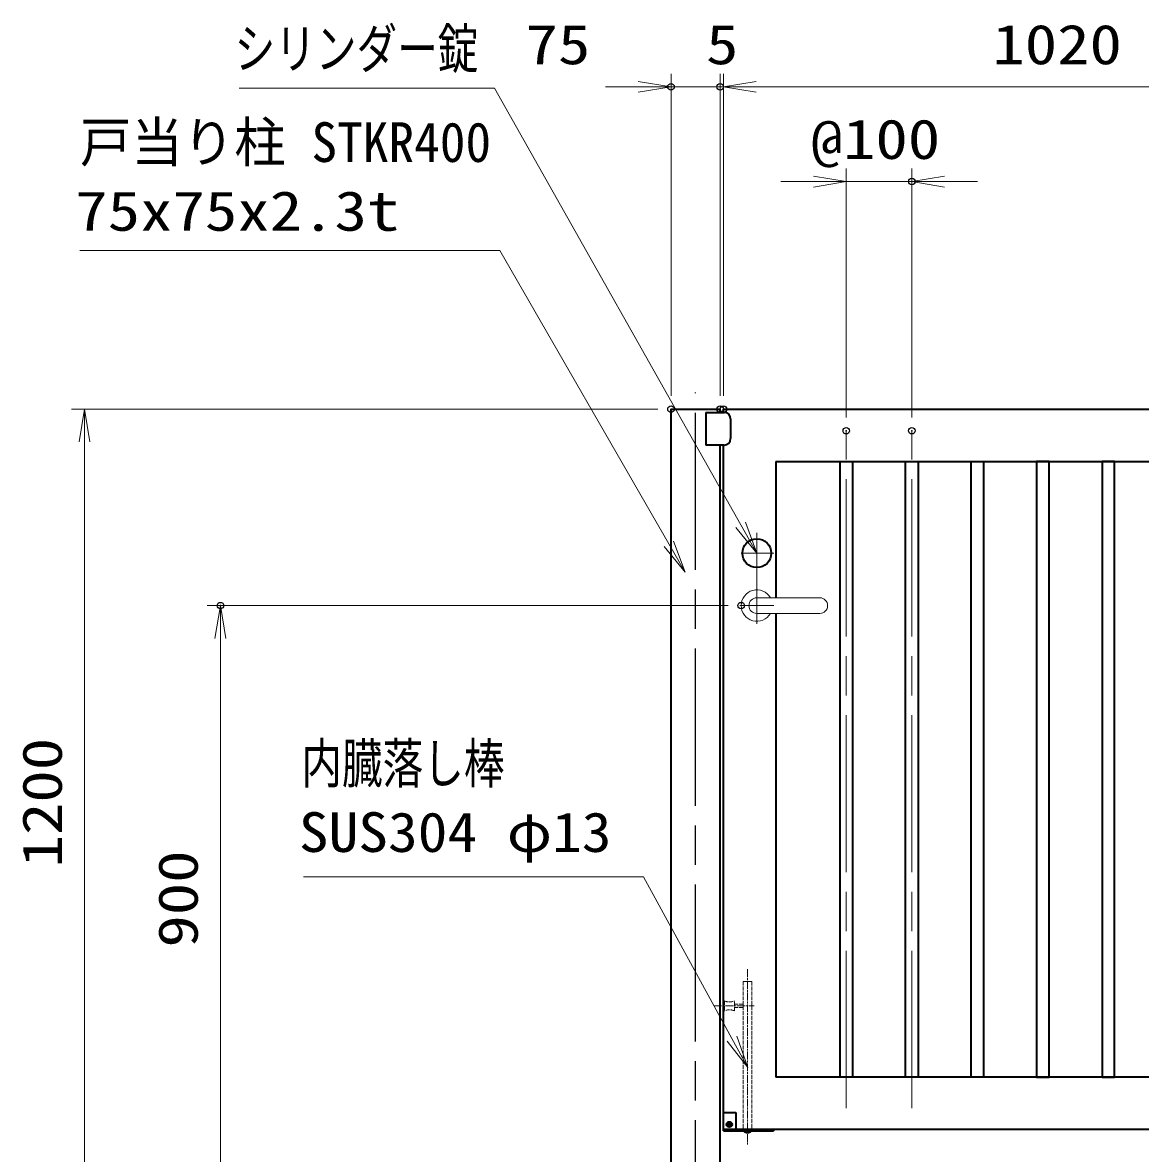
# Model space of a CAD drawing. Units: millimetres at full size. Extents: x -5940 to 5940, y -4200 to 4200.
# Drawn here: x -3051 to -1345, y -1435 to 291 of the extents above; entities that cross this region are included whole.
import ezdxf
from ezdxf.enums import TextEntityAlignment as Align

# ---------------------------------------------------------------- set-up
doc = ezdxf.new("R2010")
doc.units = ezdxf.units.MM
doc.header["$LTSCALE"] = 20
doc.header["$PDMODE"] = 32
doc.header["$PDSIZE"] = 10
doc.linetypes.add('DASHED', pattern=[7.5, 6, -1.5])
doc.linetypes.add('USER1', pattern=[18, 12, -1.5, 3, -1.5])
for name, color, linetype, lineweight in [('0-1_軸線', 200, 'USER1', 15), ('0-2_隠れ線', 140, 'DASHED', 18), ('0-3_外形線', 7, 'Continuous', 35), ('0-4_寸法線', 4, 'Continuous', 18), ('0-5_0', 7, 'Continuous', 18), ('0-A_2', 7, 'Continuous', 18), ('0-B_中心線', 6, 'USER1', 25)]:
    doc.layers.add(name, color=color, linetype=linetype, lineweight=lineweight)
doc.layers.add('0-6_Defpoints', color=7, linetype='Continuous')
doc.styles.add('ＭＳ ゴシック', font='')
doc.styles.get('ＭＳ ゴシック').set_extended_font_data('MS Gothic')

# ---------------------------------------------------------------- blocks, each defined once
blk = doc.blocks.new('_Open')
at = {"layer": '0-5_0'}
blk.add_line((-20, 3.333), (0, 0), dxfattribs=at)
blk.add_lwpolyline([(-20, -3.333), (0, 0), (-20, 0)], dxfattribs=at)
blk = doc.blocks.new('S30')
at = {"layer": '0-4_寸法線'}
for points in [[(-13409420.2, 54990594.4), (-13396600, 54990594.4), (-13391449, 54981638.1), (-13390950.5, 54980771.2)], [(-13391593.5, 54981555), (-13390950.5, 54980771.2), (-13391304.6, 54981721.2)]]:
    blk.add_lwpolyline(points, dxfattribs=at)
at = {"layer": '0-4_寸法線', "color": 254, "style": 'ＭＳ ゴシック'}
for s, width, p in [('戸当り柱 STKR400', 0.95, (-13409420.2, 54992933.8)), ('75x75x2.3t', 1.2, (-13409564.2, 54990833.8))]:
    blk.add_text(s, height=1212, dxfattribs=dict(at, width=width)).set_placement(p, align=Align.BOTTOM_LEFT)
blk = doc.blocks.new('S33')
at = {"layer": '0-4_寸法線'}
for points in [[(-13404565.7, 54995550.9), (-13396766.3, 54995550.9), (-13389251.5, 54982223.5), (-13388760.3, 54981352.4)], [(-13389396.7, 54982141.6), (-13388760.3, 54981352.4), (-13389106.3, 54982305.3)]]:
    blk.add_lwpolyline(points, dxfattribs=at)
at = {"layer": '0-4_寸法線', "color": 254, "style": 'ＭＳ ゴシック', "width": 0.75}
blk.add_text('シリンダー錠', height=1212, dxfattribs=at).set_placement((-13404700.1, 54995790.2), align=Align.BOTTOM_LEFT)
blk = doc.blocks.new('_DOTSMALL')
at = {"layer": '0-5_0'}
blk.add_line((-1.25, 0), (1.25, 0), dxfattribs=at)
blk = doc.blocks.new('shgtdhgjhhggf')
at = {"layer": '0-1_軸線'}
for p, q in [((734, 4902.9), (734, -448.4)), ((-296.3, 3780), (934.3, 3780)), ((180, 160), (87.6, 160)), ((180, 160), (180, 252.4)), ((180, 160), (272.4, 160)), ((180, 160), (180, 67.6))]:
    blk.add_line(p, q, dxfattribs=at)
at = {"layer": '0-2_隠れ線'}
for p, q in [((604, 4520), (864, 4520)), ((604, 4520), (604, 40)), ((864, 4520), (864, 40)), ((34, 3930), (34, 3630)), ((334, 3630), (334, 3930)), ((334, 3830), (604, 3830)), ((334, 3730), (604, 3730))]:
    blk.add_line(p, q, dxfattribs=at)
for centre, radius, start, end in [((184, 4290), 390, 247.38014, 292.61986), ((184, 3270), 390, 67.38014, 112.61986), ((734, 40), 130, 180, 217.97987), ((734, 40), 130, 322.02013, 0)]:
    blk.add_arc(centre, radius, start, end, dxfattribs=at)
at = {"layer": '0-3_外形線'}
for p, q in [((0, 520), (380, 520)), ((380, 520), (380, -40)), ((132, 166.2), (173.8, 166.2)), ((132, 166.2), (132, 153.8)), ((132, 153.8), (173.8, 153.8)), ((186.2, 208), (173.8, 208)), ((173.8, 208), (173.8, 166.2)), ((173.8, 153.8), (173.8, 112)), ((186.2, 112), (173.8, 112)), ((186.2, 208), (186.2, 166.2)), ((186.2, 166.2), (228, 166.2)), ((186.2, 153.8), (186.2, 112)), ((186.2, 153.8), (228, 153.8)), ((228, 166.2), (228, 153.8)), ((0, -40), (1504, -40))]:
    blk.add_line(p, q, dxfattribs=at)
blk.add_circle((180, 160), 84, dxfattribs=at)
for centre, radius, start, end in [((1504, 0), 40, 270, 0), ((734, 40), 130, 217.97987, 322.02013)]:
    blk.add_arc(centre, radius, start, end, dxfattribs=at)
blk = doc.blocks.new('S43')
at = {"layer": '0-4_寸法線'}
for points in [[(-13402595.4, 54971470.9), (-13392225, 54971470.9), (-13389520.3, 54966531.1), (-13389040, 54965654)], [(-13389666.5, 54966451.1), (-13389040, 54965654), (-13389374.1, 54966611.1)]]:
    blk.add_lwpolyline(points, dxfattribs=at)
at = {"layer": '0-4_寸法線', "color": 254, "style": 'ＭＳ ゴシック'}
for s, width, p in [('内臓落し棒', 0.75, (-13402662.6, 54973967.8)), ('SUS304 φ13', 1.1, (-13402739.4, 54971867.8))]:
    blk.add_text(s, height=1212, dxfattribs=dict(at, width=width)).set_placement(p, align=Align.BOTTOM_LEFT)

msp = doc.modelspace()

# ---------------------------------------------------------------- linework, layer by layer
at = {"layer": '0-1_軸線'}
for p, q in [((-1793.52, -1366.17), (-1793.52, -332.17)), ((-1693.52, -1366.17), (-1693.52, -332.17)), ((-1930.02, -627.17), (-1930.02, -488.17)), ((-1954.02, -519.17), (-1904.02, -519.17)), ((-1956.02, -599.17), (-1904.02, -599.17))]:
    msp.add_line(p, q, dxfattribs=at)
at = {"layer": '0-3_外形線'}
for p, q in [((-2061.02, -1583.17), (-2061.02, -299.17)), ((-2061.02, -299.17), (-1986.02, -299.17)), ((-2008.02, -304.17), (-1980.02, -304.17)), ((-2008.02, -304.17), (-2008.02, -354.17)), ((-1986.02, -304.17), (-1986.02, -299.17)), ((-1981.02, -299.17), (-961.02, -299.17)), ((-1981.02, -304.17), (-1981.02, -299.17)), ((-1970.02, -314.17), (-1970.02, -344.17)), ((-1980.02, -354.17), (-2008.02, -354.17)), ((-1986.02, -1583.17), (-1986.02, -354.17)), ((-1981.02, -1401.17), (-1981.02, -354.17)), ((-1901.02, -379.17), (-1086.02, -379.17)), ((-1901.02, -379.17), (-1901.02, -587.17)), ((-1901.02, -611.17), (-1901.02, -1319.17)), ((-1086.02, -1319.17), (-1901.02, -1319.17)), ((-961.02, -1399.17), (-1981.02, -1399.17))]:
    msp.add_line(p, q, dxfattribs=at)
for points in [[(-1784.02, -1319.17), (-1803.02, -1319.17), (-1803.02, -379.17), (-1784.02, -379.17)], [(-1684.02, -1319.17), (-1703.02, -1319.17), (-1703.02, -379.17), (-1684.02, -379.17)], [(-1584.02, -1319.17), (-1603.02, -1319.17), (-1603.02, -379.17), (-1584.02, -379.17)], [(-1503.02, -1319.17), (-1484.02, -1319.17), (-1484.02, -379.17), (-1503.02, -379.17)], [(-1403.02, -1319.17), (-1384.02, -1319.17), (-1384.02, -379.17), (-1403.02, -379.17)]]:
    msp.add_lwpolyline(points, close=True, dxfattribs=at)
msp.add_circle((-1930.02, -519.17), 22, dxfattribs=at)
for centre, start, end in [((-1980.02, -314.17), 0, 90), ((-1980.02, -344.17), 270, 0)]:
    msp.add_arc(centre, 10, start, end, dxfattribs=at)
at = {"layer": '0-4_寸法線'}
for p, q in [((-2061.02, -279.17), (-2061.02, 212.77)), ((-1986.02, -279.17), (-1986.02, 212.77)), ((-1986.02, -279.17), (-1986.02, 212.77)), ((-1981.02, -279.17), (-1981.02, 212.77)), ((-1981.02, -279.17), (-1981.02, 212.77)), ((-2111.02, 192.77), (-2161.02, 192.77)), ((-1986.02, 192.77), (-2061.02, 192.77)), ((-1981.02, 192.77), (-1986.02, 192.77)), ((-1981.02, 192.77), (-961.02, 192.77)), ((-1931.02, 192.77), (-1881.02, 192.77)), ((-1793.52, -312.17), (-1793.52, 68.16)), ((-1693.52, -312.17), (-1693.52, 68.16)), ((-1843.52, 48.16), (-1893.52, 48.16)), ((-1793.52, 48.16), (-1693.52, 48.16)), ((-1643.52, 48.16), (-1593.52, 48.16)), ((-2081.02, -299.17), (-2976.12, -299.17)), ((-2956.12, -299.17), (-2956.12, -1499.17)), ((-1974.02, -599.17), (-2768.72, -599.17)), ((-2748.72, -1499.17), (-2748.72, -599.17)), ((-2956.12, -1449.17), (-2956.12, -1399.17))]:
    msp.add_line(p, q, dxfattribs=at)
at = {"layer": '0-6_Defpoints'}
for p in [(-2061.02, 192.77), (-1986.02, 192.77), (-1693.52, 48.16), (-2061.02, -299.17), (-2061.02, -299.17), (-1986.02, -299.17), (-1981.02, -299.17), (-1793.52, -332.17), (-1693.52, -332.17), (-2748.72, -599.17), (-1954.02, -599.17)]:
    msp.add_point(p, dxfattribs=at)
at = {"layer": '0-A_2'}
for p, q in [((-1834.02, -587.17), (-1930.02, -587.17)), ((-1930.02, -611.17), (-1834.02, -611.17))]:
    msp.add_line(p, q, dxfattribs=at)
for centre, radius, start, end in [((-1930.02, -599.17), 24, 30, 330), ((-1930.02, -599.17), 12, 90, 270), ((-1834.02, -599.17), 12, 270, 90)]:
    msp.add_arc(centre, radius, start, end, dxfattribs=at)
at = {"layer": '0-B_中心線'}
msp.add_line((-2023.52, -1624.67), (-2023.52, -273.67), dxfattribs=at)

# ---------------------------------------------------------------- block references
at = {"layer": '0-3_外形線', "xscale": 0.05, "yscale": 0.05}
msp.add_blockref('shgtdhgjhhggf', (-1981.02, -1399.17), dxfattribs=at)
at = {"layer": '0-4_寸法線'}
for name, p, xscale, yscale in [('S33', (667507.99, -2749586.79), 0.05, 0.05), ('_Open', (-2061.02, 192.77), 2.5, 2.5), ('_DOTSMALL', (-1986.02, 192.77), 2.5, 2.5), ('S30', (667507.99, -2749586.79), 0.05, 0.05), ('_Open', (-1793.52, 48.16), 2.5, 2.5), ('S43', (667507.99, -2749586.79), 0.05, 0.05)]:
    msp.add_blockref(name, p, dxfattribs=dict(at, xscale=xscale, yscale=yscale))
at = {"layer": '0-4_寸法線', "xscale": 2.5, "yscale": 2.5}
for name, p, rotation in [('_DOTSMALL', (-1986.02, 192.77), 180), ('_Open', (-1981.02, 192.77), 180), ('_Open', (-1981.02, 192.77), 180), ('_Open', (-1693.52, 48.16), 180), ('_Open', (-2956.12, -299.17), 90), ('_Open', (-2748.72, -599.17), 90)]:
    msp.add_blockref(name, p, dxfattribs=dict(at, rotation=rotation))

# ---------------------------------------------------------------- texts
at = {"layer": '0-4_寸法線', "color": 254, "style": 'ＭＳ ゴシック', "width": 1.2}
for s, p in [('75', (-2282.99, 209.11)), ('5', (-2007.52, 209.11)), ('1020', (-1570.62, 209.11)), ('@100', (-1847.92, 64.5))]:
    msp.add_text(s, height=60.56, dxfattribs=at).set_placement(p, align=Align.BOTTOM_LEFT)
for s, p in [('1200', (-2972.46, -998.77)), ('900', (-2765.06, -1121.17))]:
    msp.add_text(s, height=60.56, rotation=90, dxfattribs=at).set_placement(p, align=Align.BOTTOM_LEFT)

doc.saveas('drawing.dxf')
